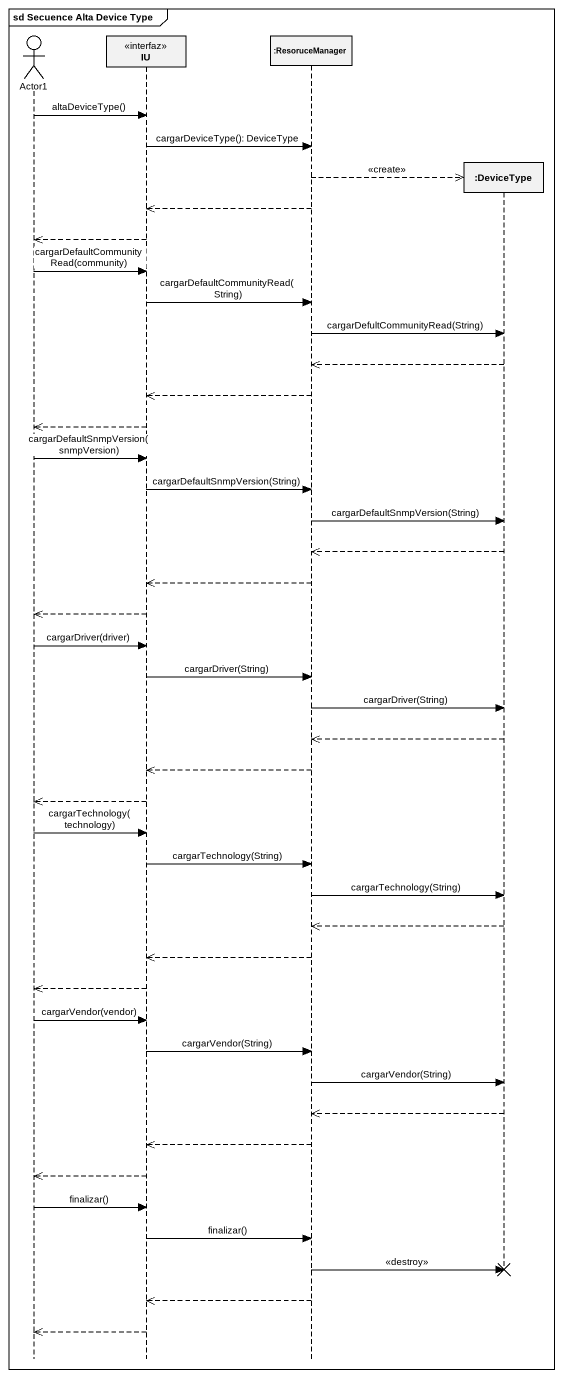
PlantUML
@startuml
mainframe sd Secuence Alta Device Type
hide footbox
actor Actor1
participant IU <<interfaz>>
participant ":ResoruceManager" as ResoruceManager
participant ":DeviceType" as DeviceType

Actor1 -> IU : altaDeviceType()
IU -> ResoruceManager : cargarDeviceType(): DeviceType
ResoruceManager -->> DeviceType ** : <<create>>
ResoruceManager -->> IU
IU -->> Actor1
Actor1 -> IU : cargarDefaultCommunityRead(community)
IU -> ResoruceManager : cargarDefaultCommunityRead(String)
ResoruceManager -> DeviceType : cargarDefultCommunityRead(String)
DeviceType -->> ResoruceManager
ResoruceManager -->> IU
IU -->> Actor1
Actor1 -> IU : cargarDefaultSnmpVersion(snmpVersion)
IU -> ResoruceManager : cargarDefaultSnmpVersion(String)
ResoruceManager -> DeviceType : cargarDefaultSnmpVersion(String)
DeviceType -->> ResoruceManager
ResoruceManager -->> IU
IU -->> Actor1
Actor1 -> IU : cargarDriver(driver)
IU -> ResoruceManager : cargarDriver(String)
ResoruceManager -> DeviceType : cargarDriver(String)
DeviceType -->> ResoruceManager
ResoruceManager -->> IU
IU -->> Actor1
Actor1 -> IU : cargarTechnology(technology)
IU -> ResoruceManager : cargarTechnology(String)
ResoruceManager -> DeviceType : cargarTechnology(String)
DeviceType -->> ResoruceManager
ResoruceManager -->> IU
IU -->> Actor1
Actor1 -> IU : cargarVendor(vendor)
IU -> ResoruceManager : cargarVendor(String)
ResoruceManager -> DeviceType : cargarVendor(String)
DeviceType -->> ResoruceManager
ResoruceManager -->> IU
IU -->> Actor1
Actor1 -> IU : finalizar()
IU -> ResoruceManager : finalizar()
ResoruceManager -> DeviceType !! : <<destroy>>
ResoruceManager -->> IU
IU -->> Actor1
@enduml
